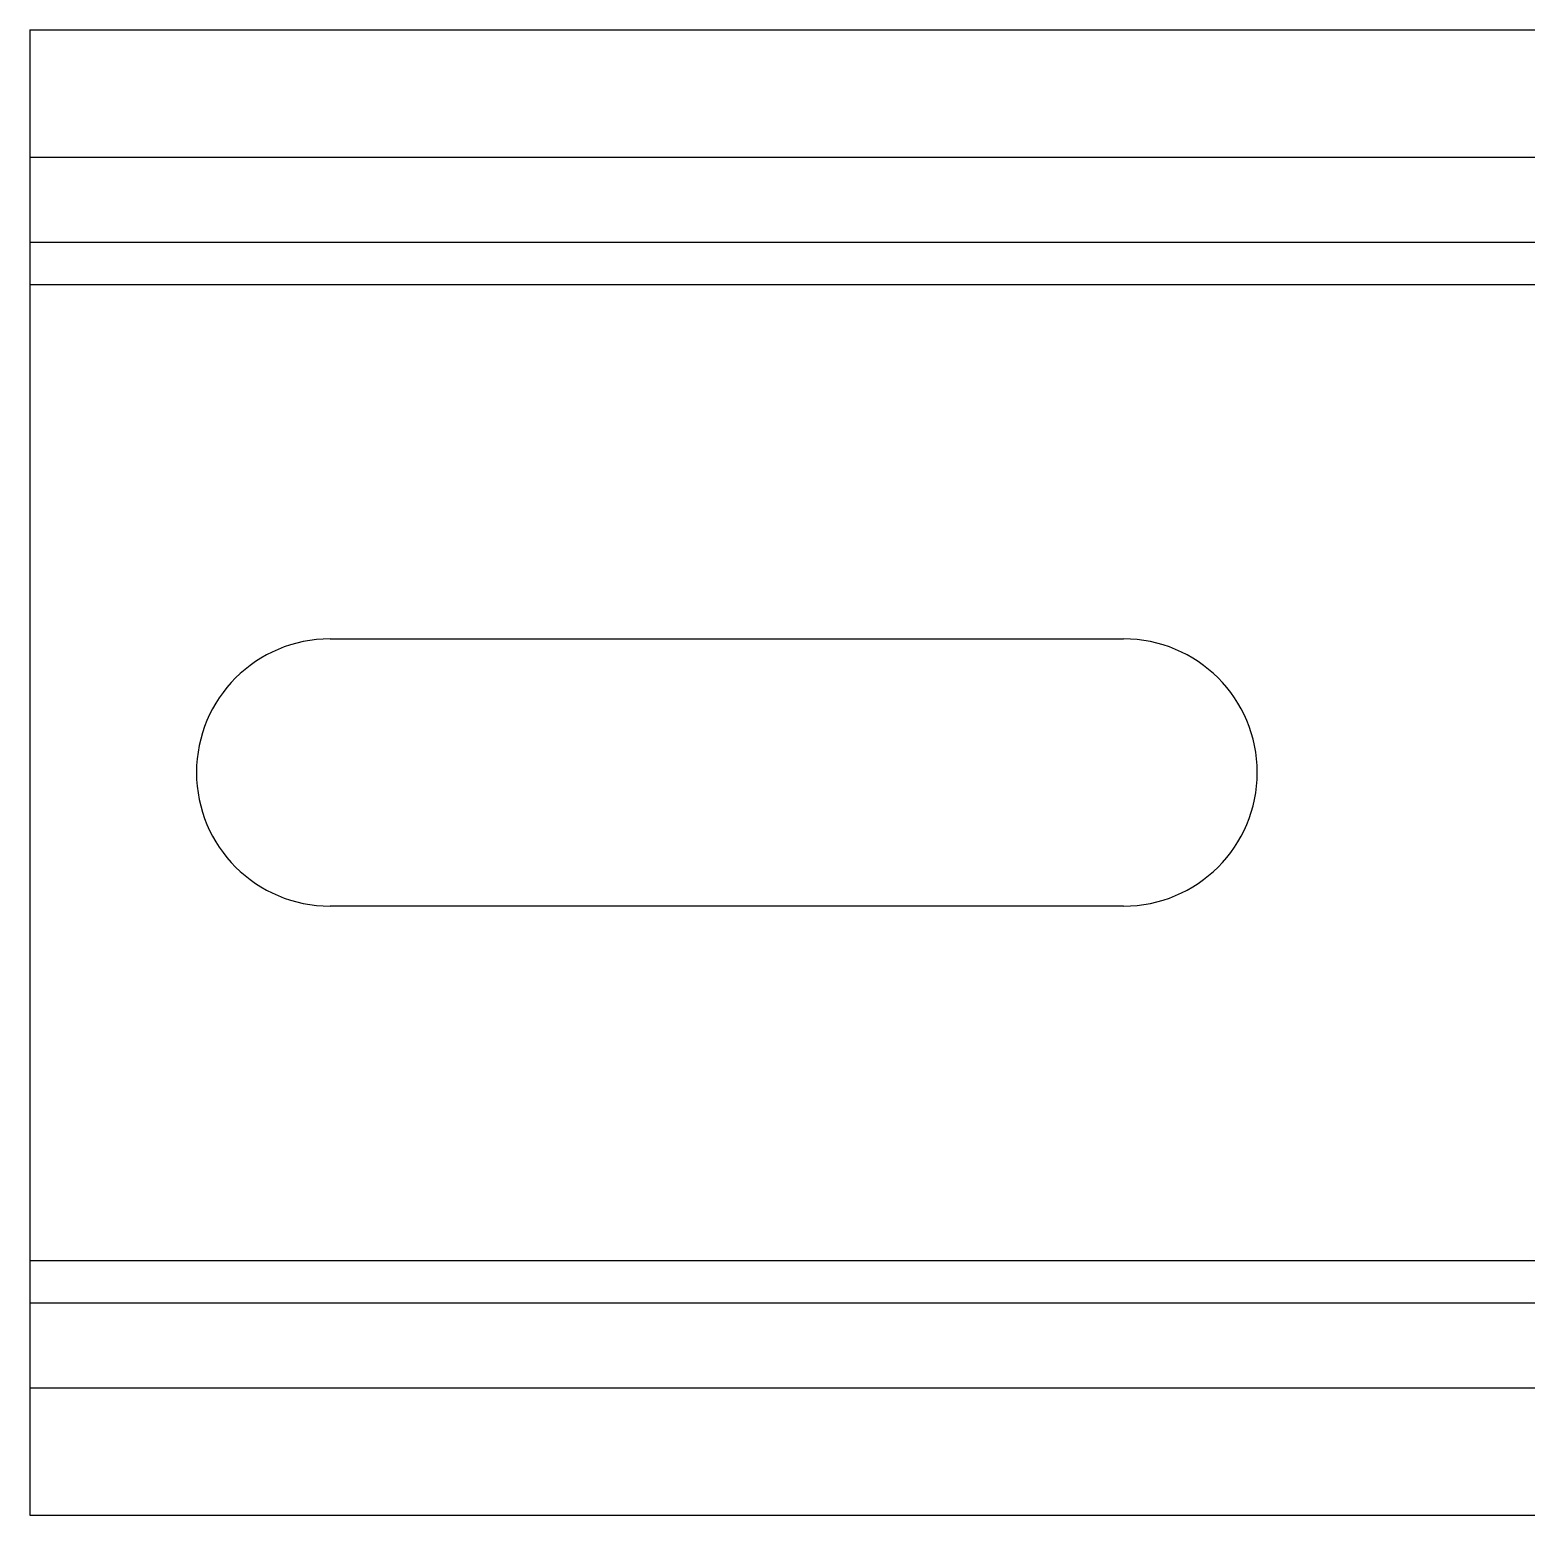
# Model space of a CAD drawing. Header units: inches. Extents: x 17 to 3130, y 15 to 659.
# Drawn here: x 1828.39 to 1863.65, y 219.05 to 254.05 of the extents above; entities that cross this region are included whole.
import ezdxf

# ---------------------------------------------------------------- set-up
doc = ezdxf.new("R2010")
doc.units = ezdxf.units.IN
doc.header["$MEASUREMENT"] = 0

msp = doc.modelspace()

# ---------------------------------------------------------------- linework, layer by layer
at = {"color": 7, "linetype": 'Continuous', "lineweight": 25}
for p, q in [((1828.38821, 254.04604), (2076.17781, 254.04604)), ((1828.38821, 254.04604), (1828.38821, 219.04604)), ((1828.38821, 251.04604), (2076.20587, 251.04604)), ((1828.38821, 249.04604), (2076.22458, 249.04604)), ((1828.38821, 248.04604), (2076.23393, 248.04604)), ((1835.46321, 239.69604), (1854.16321, 239.69604)), ((1854.16321, 233.39604), (1835.46321, 233.39604)), ((1828.38821, 225.04604), (2076.44904, 225.04604)), ((1828.38821, 224.04604), (2076.4584, 224.04604)), ((1828.38821, 222.04604), (2076.4771, 222.04604)), ((1828.38821, 219.04604), (2076.50516, 219.04604))]:
    msp.add_line(p, q, dxfattribs=at)
for centre, start, end in [((1835.46321, 236.54604), 90, 270), ((1854.16321, 236.54604), 270, 90)]:
    msp.add_arc(centre, 3.15, start, end, dxfattribs=at)

doc.saveas('drawing.dxf')
